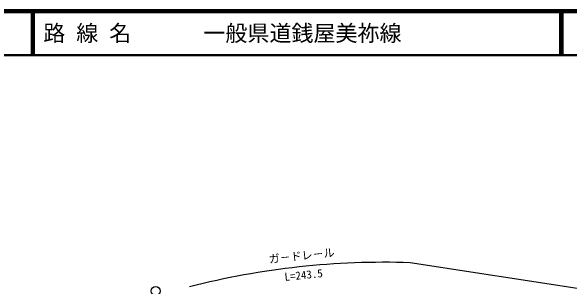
# Model space of a CAD drawing. Units: millimetres, scale not verified. Extents: x 40000 to 680000, y 20000 to 380000.
# Drawn here: x 173094 to 299948, y 317338 to 380000 of the extents above; entities that cross this region are included whole.
import ezdxf
from ezdxf.enums import TextEntityAlignment as Align

# ---------------------------------------------------------------- set-up
doc = ezdxf.new("R2010")
doc.units = ezdxf.units.MM
doc.header["$LTSCALE"] = 1000
for name, color, linetype, lineweight in [('M-STR-STRC', 7, 'Continuous', 25), ('M-TTL', 2, 'Continuous', 140), ('M-TTL-LINE', 7, 'Continuous', 50)]:
    doc.layers.add(name, color=color, linetype=linetype, lineweight=lineweight)
doc.layers.add('M-TTL-TXT', color=7, linetype='Continuous')
doc.styles.add('@ＭＳ ゴシック', font='')
doc.styles.add('ＭＳ ゴシック', font='')
doc.styles.get('@ＭＳ ゴシック').set_extended_font_data('@MS Gothic')
doc.styles.get('ＭＳ ゴシック').set_extended_font_data('MS Gothic')

msp = doc.modelspace()

# ---------------------------------------------------------------- linework, layer by layer
at = {"layer": 'M-STR-STRC'}
msp.add_line((307306, 316097), (263720, 322830), dxfattribs=at)
msp.add_circle((205897, 316382), 1000, dxfattribs=at)
for centre, radius, start, end in [((118128, 215381), 113000, 57.87318, 91.08655), ((258037, 143228), 179692, 88.18754, 104.31816)]:
    msp.add_arc(centre, radius, start, end, dxfattribs=at)
at = {"layer": 'M-TTL'}
msp.add_line((680000, 380000), (40000, 380000), dxfattribs=at)
at = {"layer": 'M-TTL-LINE'}
for p, q in [((177750, 380000), (177750, 370000)), ((178250, 380000), (178250, 370000)), ((297750, 380000), (297750, 370000)), ((298250, 380000), (298250, 370000)), ((40000, 370000), (680000, 370000))]:
    msp.add_line(p, q, dxfattribs=at)

# ---------------------------------------------------------------- texts
at = {"layer": 'M-STR-STRC', "style": 'ＭＳ ゴシック'}
msp.add_text('ガ－ドレ－ル', height=1833, rotation=5.985, dxfattribs=at).set_placement((239195, 322935), align=Align.BOTTOM_CENTER)
at = {"layer": 'M-STR-STRC', "style": '@ＭＳ ゴシック'}
msp.add_text('L=243.5', height=1833, rotation=5.985, dxfattribs=at).set_placement((239404, 320946), align=Align.TOP_CENTER)
at = {"layer": 'M-TTL-TXT', "style": 'ＭＳ ゴシック'}
for s, p in [('路 線 名', (180380, 375000)), ('一般県道銭屋美祢線', (216734, 375000))]:
    msp.add_text(s, height=3666, dxfattribs=at).set_placement(p, align=Align.MIDDLE_LEFT)

doc.saveas('drawing.dxf')
